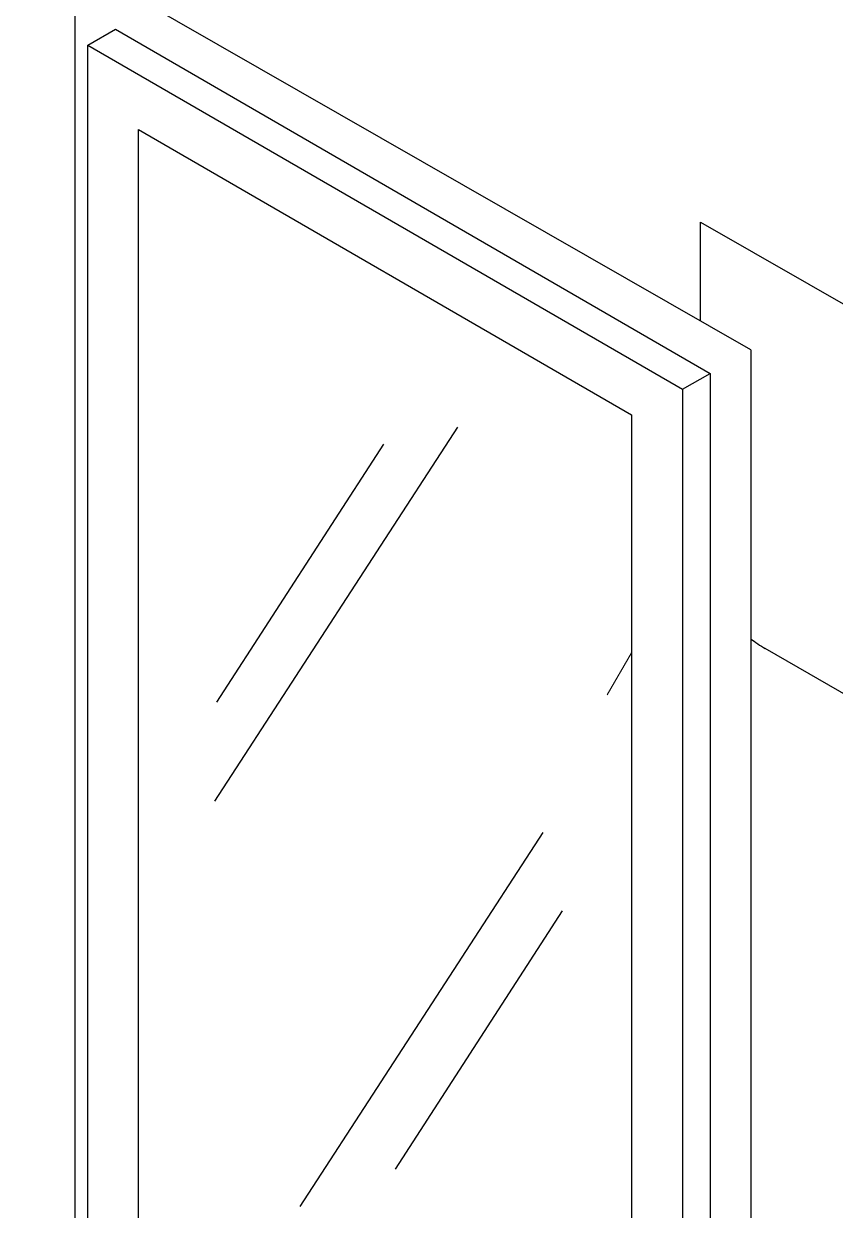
# Model space of a CAD drawing. Extents: x -1328 to 5679, y -4611 to 1603.
# Drawn here: x 363 to 475.7, y -2733.8 to -2569 of the extents above; entities that cross this region are included whole.
import ezdxf

# ---------------------------------------------------------------- set-up
doc = ezdxf.new("R2010")
doc.units = 0
doc.header["$MEASUREMENT"] = 0
for name, color, linetype, lineweight in [('.ATI-DETAIL', 7, 'Continuous', 0), ('G-ANNO-TTLB', 7, 'Continuous', 0), ('TYVEK', 7, 'Continuous', 0)]:
    doc.layers.add(name, color=color, linetype=linetype, lineweight=lineweight)

# ---------------------------------------------------------------- blocks, each defined once
blk = doc.blocks.new('Block_576')
at = {"layer": '.ATI-DETAIL'}
blk.add_lwpolyline([(378.94, -2739.87), (378.94, -2583.7), (447.4, -2623.31), (447.4, -2779.47)], close=True, dxfattribs=at)
at = {"layer": '.ATI-DETAIL', "color": 251, "lineweight": 0, "true_color": 0x5b5b5b}
blk.add_open_spline([(444.01, -2662.23), (444.01, -2662.23), (447.4, -2656.36), (447.4, -2656.36)], degree=3, dxfattribs=at)

msp = doc.modelspace()

# ---------------------------------------------------------------- hatches: boundary and pattern name
at = {"layer": 'G-ANNO-TTLB', "true_color": 0xff00ff, "transparency": 33554687}
h = msp.add_hatch(color=6, dxfattribs=at)
edge = h.paths.add_edge_path()
edge.add_spline(control_points=[(1601.48, -3473.69), (1601.48, -3473.69), (-1328.04, -3473.69), (-1328.04, -3473.69), (-1328.04, -3473.69), (-1328.04, -1016.69), (-1328.04, -1016.69), (-1328.04, -1016.69), (1601.48, -1016.69), (1601.48, -1016.69), (1601.48, -1016.69), (1601.48, -3473.69), (1601.48, -3473.69)], knot_values=[0, 0, 0, 0, 1, 1, 1, 2, 2, 2, 3, 3, 3, 4, 4, 4, 4], degree=3, periodic=0)
edge = h.paths.add_edge_path()
edge.add_spline(control_points=[(-1319.04, -1025.69), (-1319.04, -1025.69), (-1319.04, -3464.69), (-1319.04, -3464.69), (-1319.04, -3464.69), (1592.48, -3464.69), (1592.48, -3464.69), (1592.48, -3464.69), (1592.48, -1025.69), (1592.48, -1025.69), (1592.48, -1025.69), (-1319.04, -1025.69), (-1319.04, -1025.69)], knot_values=[0, 0, 0, 0, 1, 1, 1, 2, 2, 2, 3, 3, 3, 4, 4, 4, 4], degree=3, periodic=0)
edge.add_line((-1319.04, -1025.69), (-1319.04, -1025.69))

# ---------------------------------------------------------------- linework, layer by layer
at = {"layer": 'G-ANNO-TTLB'}
for points in [[(1601.48, -3473.69), (1601.48, -3473.69), (-1328.04, -3473.69), (-1328.04, -3473.69), (-1328.04, -3473.69), (-1328.04, -1016.69), (-1328.04, -1016.69), (-1328.04, -1016.69), (1601.48, -1016.69), (1601.48, -1016.69), (1601.48, -1016.69), (1601.48, -3473.69), (1601.48, -3473.69)], [(-1319.04, -1025.69), (-1319.04, -1025.69), (-1319.04, -3464.69), (-1319.04, -3464.69), (-1319.04, -3464.69), (1592.48, -3464.69), (1592.48, -3464.69), (1592.48, -3464.69), (1592.48, -1025.69), (1592.48, -1025.69), (1592.48, -1025.69), (-1319.04, -1025.69), (-1319.04, -1025.69)]]:
    msp.add_open_spline(points, degree=3, knots=[0, 0, 0, 0, 1, 1, 1, 2, 2, 2, 3, 3, 3, 4, 4, 4, 4], dxfattribs=at)
at = {"layer": 'TYVEK', "color": 3, "lineweight": 25, "true_color": 0x00ff00}
for p, q in [((463.93, -2614.32), (370.12, -2560.54)), ((370.12, -2744.88), (370.12, -2560.54)), ((371.88, -2571.99), (375.73, -2569.79)), ((375.73, -2569.79), (458.32, -2617.57)), ((371.88, -2571.99), (454.47, -2619.77)), ((371.88, -2743.41), (371.88, -2571.99)), ((463.93, -2614.32), (463.93, -2798.66)), ((454.47, -2619.77), (458.32, -2617.57)), ((458.32, -2617.57), (458.32, -2788.98)), ((454.47, -2619.77), (454.47, -2791.18))]:
    msp.add_line(p, q, dxfattribs=at)
at = {"layer": 'TYVEK', "color": 4, "lineweight": 25, "true_color": 0x00ffff}
for p, q in [((456.96, -2610.32), (456.96, -2596.58)), ((456.96, -2596.58), (479.39, -2609.44)), ((497.89, -2674.25), (465.95, -2655.77))]:
    msp.add_line(p, q, dxfattribs=at)
at = {"layer": 'TYVEK', "color": 252, "lineweight": 25, "true_color": 0x848484}
for p, q in [((423.24, -2625.04), (389.49, -2676.99)), ((412.95, -2627.41), (389.74, -2663.25)), ((435.08, -2681.31), (401.33, -2733.26)), ((437.75, -2692.22), (414.55, -2728.06))]:
    msp.add_line(p, q, dxfattribs=at)
at = {"layer": 'TYVEK', "color": 3, "lineweight": 25, "true_color": 0x00ff00}
msp.add_lwpolyline([(378.94, -2739.87), (378.94, -2583.7), (447.4, -2623.31), (447.4, -2779.47), (378.94, -2739.87)], dxfattribs=at)
at = {"layer": 'TYVEK', "color": 4, "lineweight": 25, "true_color": 0x00ffff}
msp.add_open_spline([(463.93, -2654.42), (464.57, -2654.91), (465.24, -2655.37), (465.95, -2655.77)], degree=3, dxfattribs=at)

# ---------------------------------------------------------------- block references
at = {"layer": '.ATI-DETAIL'}
msp.add_blockref('Block_576', (0, 0), dxfattribs=at)

doc.saveas('drawing.dxf')
